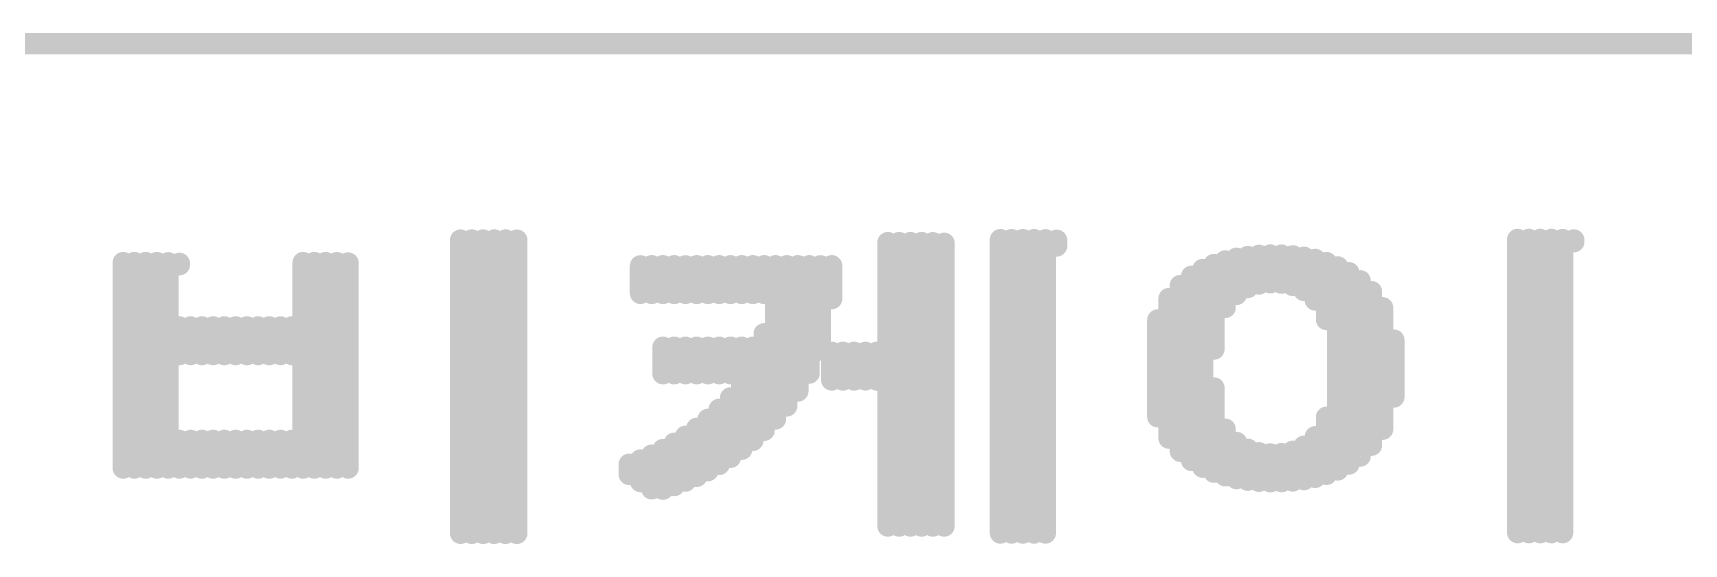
# Model space of a CAD drawing. Header units: millimetres. Extents: x 194 to 375, y 175 to 317.
# Drawn here: x 221.13 to 235.11, y 192.76 to 197.09 of the extents above; entities that cross this region are included whole.
import ezdxf

# ---------------------------------------------------------------- set-up
doc = ezdxf.new("R2010")
doc.units = ezdxf.units.MM
doc.layers.add('Mechanical20', color=56, linetype='Continuous')

msp = doc.modelspace()

# ---------------------------------------------------------------- linework, layer by layer
at = {"layer": 'Mechanical20', "const_width": 0.18}
for points in [[(193.701, 197), (304.701, 197)], [(224.752, 195.337), (224.752, 192.852)], [(224.848, 192.852), (224.848, 195.337)], [(224.943, 192.852), (224.943, 195.337)], [(225.038, 192.852), (225.038, 195.337)], [(225.134, 192.852), (225.134, 195.337)], [(225.229, 192.852), (225.229, 195.336)], [(228.372, 192.914), (228.372, 195.315)], [(228.467, 195.315), (228.467, 192.914)], [(228.563, 192.914), (228.563, 195.315)], [(228.658, 192.914), (228.658, 195.315)], [(228.753, 192.914), (228.753, 195.314)], [(228.848, 192.914), (228.848, 195.309)], [(229.325, 195.34), (229.325, 192.855)], [(229.42, 192.855), (229.42, 195.34)], [(229.515, 192.855), (229.515, 195.34)], [(229.61, 192.855), (229.61, 195.34)], [(229.706, 195.339), (229.706, 192.855)], [(229.801, 195.286), (229.801, 195.335)], [(233.706, 192.858), (233.706, 195.342)], [(233.801, 192.858), (233.801, 195.342)], [(233.897, 192.858), (233.897, 195.342)], [(233.992, 192.858), (233.992, 195.342)], [(234.087, 192.858), (234.087, 195.341)], [(234.182, 195.322), (234.182, 195.337)], [(221.895, 193.405), (221.895, 195.146)], [(221.99, 193.405), (221.99, 195.146)], [(222.086, 195.146), (222.086, 193.405)], [(222.181, 193.405), (222.181, 195.146)], [(222.276, 193.405), (222.276, 195.144)], [(222.371, 195.139), (222.371, 195.127)], [(223.419, 193.405), (223.419, 195.146)], [(223.514, 195.146), (223.514, 193.405)], [(223.61, 193.405), (223.61, 195.146)], [(223.705, 193.405), (223.705, 195.145)], [(223.8, 193.405), (223.8, 195.142)], [(231.134, 194.413), (231.134, 195.129)], [(231.229, 194.765), (231.229, 195.16)], [(231.325, 194.876), (231.325, 195.182)], [(231.42, 194.934), (231.42, 195.197)], [(231.515, 195.207), (231.515, 194.964)], [(231.611, 194.974), (231.611, 195.21)], [(231.706, 194.971), (231.706, 195.209)], [(231.801, 194.952), (231.801, 195.203)], [(231.896, 194.909), (231.896, 195.191)], [(231.991, 194.828), (231.991, 195.173)], [(232.087, 194.663), (232.087, 195.146)], [(226.276, 194.884), (226.276, 195.119)], [(226.372, 194.884), (226.372, 195.119)], [(226.467, 194.884), (226.467, 195.119)], [(226.562, 195.119), (226.562, 194.884)], [(226.657, 194.884), (226.657, 195.119)], [(226.753, 195.119), (226.753, 194.884)], [(226.848, 194.884), (226.848, 195.119)], [(226.943, 194.884), (226.943, 195.119)], [(227.039, 194.884), (227.039, 195.119)], [(227.134, 195.119), (227.134, 194.884)], [(227.229, 194.884), (227.229, 195.119)], [(227.324, 194.884), (227.324, 195.119)], [(227.42, 193.821), (227.42, 195.119)], [(227.515, 195.119), (227.515, 193.931)], [(227.61, 194.058), (227.61, 195.119)], [(227.705, 194.209), (227.705, 195.119)], [(227.8, 195.119), (227.8, 194.404)], [(227.896, 195.119), (227.896, 194.84)], [(230.944, 193.469), (230.944, 195.03)], [(231.039, 193.412), (231.039, 195.087)], [(232.182, 193.389), (232.182, 195.109)], [(232.277, 193.439), (232.277, 195.06)], [(232.372, 193.506), (232.372, 194.992)], [(230.753, 194.841), (230.753, 193.658)], [(230.848, 194.952), (230.848, 193.547)], [(232.468, 193.598), (232.468, 194.9)], [(232.563, 193.734), (232.563, 194.763)], [(222.371, 194.366), (222.371, 194.601)], [(222.466, 194.601), (222.466, 194.366)], [(222.562, 194.366), (222.562, 194.601)], [(222.657, 194.366), (222.657, 194.601)], [(222.752, 194.366), (222.752, 194.601)], [(222.848, 194.366), (222.848, 194.601)], [(222.943, 194.366), (222.943, 194.601)], [(223.038, 194.366), (223.038, 194.601)], [(223.133, 194.366), (223.133, 194.601)], [(223.228, 194.366), (223.228, 194.601)], [(223.324, 194.366), (223.324, 194.601)], [(230.658, 193.839), (230.658, 194.66)], [(226.467, 194.429), (226.467, 194.204)], [(226.562, 194.204), (226.562, 194.429)], [(226.657, 194.204), (226.657, 194.429)], [(226.753, 194.204), (226.753, 194.429)], [(226.848, 194.429), (226.848, 194.204)], [(226.943, 194.429), (226.943, 194.204)], [(227.039, 194.204), (227.039, 194.429)], [(227.134, 194.429), (227.134, 194.204)], [(227.229, 193.64), (227.229, 194.429)], [(227.324, 193.725), (227.324, 194.543)], [(232.658, 194.489), (232.658, 194.007)], [(227.896, 194.151), (227.896, 194.386)], [(227.991, 194.151), (227.991, 194.386)], [(228.086, 194.151), (228.086, 194.386)], [(228.181, 194.386), (228.181, 194.151)], [(228.277, 194.386), (228.277, 194.151)], [(227.134, 193.564), (227.134, 194.111)], [(231.134, 193.37), (231.134, 194.084)], [(226.943, 193.436), (226.943, 193.903)], [(227.039, 193.496), (227.039, 194)], [(226.753, 193.335), (226.753, 193.742)], [(226.848, 193.383), (226.848, 193.818)], [(231.229, 193.735), (231.229, 193.339)], [(232.087, 193.352), (232.087, 193.836)], [(222.371, 193.405), (222.371, 193.64)], [(222.466, 193.405), (222.466, 193.64)], [(222.562, 193.405), (222.562, 193.64)], [(222.657, 193.405), (222.657, 193.64)], [(222.752, 193.64), (222.752, 193.405)], [(222.848, 193.405), (222.848, 193.64)], [(222.943, 193.405), (222.943, 193.64)], [(223.038, 193.405), (223.038, 193.64)], [(223.133, 193.405), (223.133, 193.64)], [(223.228, 193.405), (223.228, 193.64)], [(223.324, 193.64), (223.324, 193.405)], [(226.562, 193.257), (226.562, 193.615)], [(226.657, 193.294), (226.657, 193.675)], [(231.325, 193.622), (231.325, 193.316)], [(231.896, 193.307), (231.896, 193.59)], [(231.991, 193.671), (231.991, 193.326)], [(226.276, 193.29), (226.276, 193.474)], [(226.372, 193.229), (226.372, 193.515)], [(226.467, 193.226), (226.467, 193.562)], [(231.42, 193.302), (231.42, 193.565)], [(231.515, 193.293), (231.515, 193.535)], [(231.611, 193.289), (231.611, 193.525)], [(231.706, 193.528), (231.706, 193.29)], [(231.801, 193.547), (231.801, 193.296)], [(226.181, 193.351), (226.181, 193.438)]]:
    msp.add_lwpolyline(points, dxfattribs=at)
at = {"layer": 'Mechanical20', "const_width": 0.09}
for points in [[(224.708, 195.337, 1), (224.797, 195.337, 1)], [(224.803, 195.337, 1), (224.893, 195.337, 1)], [(224.898, 195.337, 1), (224.988, 195.337, 1)], [(224.993, 195.337, 1), (225.083, 195.337, 1)], [(225.089, 195.337, 1), (225.179, 195.337, 1)], [(225.184, 195.336, 1), (225.274, 195.336, 1)], [(228.327, 195.315, 1), (228.417, 195.315, 1)], [(228.422, 195.315, 1), (228.512, 195.315, 1)], [(228.518, 195.315, 1), (228.608, 195.315, 1)], [(228.613, 195.315, 1), (228.703, 195.315, 1)], [(228.708, 195.314, 1), (228.798, 195.314, 1)], [(228.803, 195.309, 1), (228.893, 195.309, 1)], [(229.28, 195.34, 1), (229.37, 195.34, 1)], [(229.375, 195.34, 1), (229.465, 195.34, 1)], [(229.47, 195.34, 1), (229.56, 195.34, 1)], [(229.565, 195.34, 1), (229.655, 195.34, 1)], [(229.661, 195.339, 1), (229.751, 195.339, 1)], [(229.756, 195.335, 1), (229.846, 195.335, 1)], [(229.756, 195.286, 1), (229.846, 195.286, 1)], [(233.661, 195.342, 1), (233.751, 195.342, 1)], [(233.756, 195.342, 1), (233.846, 195.342, 1)], [(233.852, 195.342, 1), (233.942, 195.342, 1)], [(233.947, 195.342, 1), (234.037, 195.342, 1)], [(234.042, 195.341, 1), (234.132, 195.341, 1)], [(234.137, 195.337, 1), (234.227, 195.337, 1)], [(234.137, 195.322, 1), (234.227, 195.322, 1)], [(221.85, 195.146, 1), (221.94, 195.146, 1)], [(221.945, 195.146, 1), (222.035, 195.146, 1)], [(222.041, 195.146, 1), (222.131, 195.146, 1)], [(222.136, 195.146, 1), (222.226, 195.146, 1)], [(222.231, 195.144, 1), (222.321, 195.144, 1)], [(222.326, 195.139, 1), (222.416, 195.139, 1)], [(222.326, 195.127, 1), (222.416, 195.127, 1)], [(223.374, 195.146, 1), (223.464, 195.146, 1)], [(223.469, 195.146, 1), (223.559, 195.146, 1)], [(223.565, 195.146, 1), (223.655, 195.146, 1)], [(223.66, 195.145, 1), (223.75, 195.145, 1)], [(223.755, 195.142, 1), (223.845, 195.142, 1)], [(231.089, 195.129, 1), (231.179, 195.129, 1)], [(231.185, 195.16, 1), (231.274, 195.16, 1)], [(231.28, 195.182, 1), (231.37, 195.182, 1)], [(231.375, 195.197, 1), (231.465, 195.197, 1)], [(231.47, 195.207, 1), (231.56, 195.207, 1)], [(231.566, 195.21, 1), (231.656, 195.21, 1)], [(231.661, 195.209, 1), (231.751, 195.209, 1)], [(231.756, 195.203, 1), (231.846, 195.203, 1)], [(231.851, 195.191, 1), (231.941, 195.191, 1)], [(231.947, 195.173, 1), (232.036, 195.173, 1)], [(232.042, 195.146, 1), (232.132, 195.146, 1)], [(226.232, 195.119, 1), (226.321, 195.119, 1)], [(226.327, 195.119, 1), (226.417, 195.119, 1)], [(226.422, 195.119, 1), (226.512, 195.119, 1)], [(226.517, 195.119, 1), (226.607, 195.119, 1)], [(226.613, 195.119, 1), (226.702, 195.119, 1)], [(226.708, 195.119, 1), (226.798, 195.119, 1)], [(226.803, 195.119, 1), (226.893, 195.119, 1)], [(226.898, 195.119, 1), (226.988, 195.119, 1)], [(226.994, 195.119, 1), (227.084, 195.119, 1)], [(227.089, 195.119, 1), (227.179, 195.119, 1)], [(227.184, 195.119, 1), (227.274, 195.119, 1)], [(227.279, 195.119, 1), (227.369, 195.119, 1)], [(227.375, 195.119, 1), (227.465, 195.119, 1)], [(227.47, 195.119, 1), (227.56, 195.119, 1)], [(227.565, 195.119, 1), (227.655, 195.119, 1)], [(227.66, 195.119, 1), (227.75, 195.119, 1)], [(227.756, 195.119, 1), (227.845, 195.119, 1)], [(227.851, 195.119, 1), (227.941, 195.119, 1)], [(230.899, 195.03, 1), (230.989, 195.03, 1)], [(230.994, 195.087, 1), (231.084, 195.087, 1)], [(232.137, 195.109, 1), (232.227, 195.109, 1)], [(232.232, 195.06, 1), (232.322, 195.06, 1)], [(232.328, 194.992, 1), (232.417, 194.992, 1)], [(226.232, 194.884, 1), (226.321, 194.884, 1)], [(226.327, 194.884, 1), (226.417, 194.884, 1)], [(226.422, 194.884, 1), (226.512, 194.884, 1)], [(226.517, 194.884, 1), (226.607, 194.884, 1)], [(226.613, 194.884, 1), (226.702, 194.884, 1)], [(226.708, 194.884, 1), (226.798, 194.884, 1)], [(226.803, 194.884, 1), (226.893, 194.884, 1)], [(226.898, 194.884, 1), (226.988, 194.884, 1)], [(226.994, 194.884, 1), (227.084, 194.884, 1)], [(227.089, 194.884, 1), (227.179, 194.884, 1)], [(227.184, 194.884, 1), (227.274, 194.884, 1)], [(227.279, 194.884, 1), (227.369, 194.884, 1)], [(230.708, 194.841, 1), (230.798, 194.841, 1)], [(230.804, 194.952, 1), (230.893, 194.952, 1)], [(231.28, 194.876, 1), (231.37, 194.876, 1)], [(231.375, 194.934, 1), (231.465, 194.934, 1)], [(231.47, 194.964, 1), (231.56, 194.964, 1)], [(231.566, 194.974, 1), (231.656, 194.974, 1)], [(231.661, 194.971, 1), (231.751, 194.971, 1)], [(231.756, 194.952, 1), (231.846, 194.952, 1)], [(231.851, 194.909, 1), (231.941, 194.909, 1)], [(232.423, 194.9, 1), (232.513, 194.9, 1)], [(227.851, 194.84, 1), (227.941, 194.84, 1)], [(231.185, 194.765, 1), (231.274, 194.765, 1)], [(231.947, 194.828, 1), (232.036, 194.828, 1)], [(232.518, 194.763, 1), (232.608, 194.763, 1)], [(222.326, 194.601, 1), (222.416, 194.601, 1)], [(222.422, 194.601, 1), (222.511, 194.601, 1)], [(222.517, 194.601, 1), (222.607, 194.601, 1)], [(222.612, 194.601, 1), (222.702, 194.601, 1)], [(222.707, 194.601, 1), (222.797, 194.601, 1)], [(222.803, 194.601, 1), (222.893, 194.601, 1)], [(222.898, 194.601, 1), (222.988, 194.601, 1)], [(222.993, 194.601, 1), (223.083, 194.601, 1)], [(223.088, 194.601, 1), (223.178, 194.601, 1)], [(223.184, 194.601, 1), (223.273, 194.601, 1)], [(223.279, 194.601, 1), (223.369, 194.601, 1)], [(230.613, 194.66, 1), (230.703, 194.66, 1)], [(232.042, 194.663, 1), (232.132, 194.663, 1)], [(226.422, 194.429, 1), (226.512, 194.429, 1)], [(226.517, 194.429, 1), (226.607, 194.429, 1)], [(226.613, 194.429, 1), (226.702, 194.429, 1)], [(226.708, 194.429, 1), (226.798, 194.429, 1)], [(226.803, 194.429, 1), (226.893, 194.429, 1)], [(226.898, 194.429, 1), (226.988, 194.429, 1)], [(226.994, 194.429, 1), (227.084, 194.429, 1)], [(227.089, 194.429, 1), (227.179, 194.429, 1)], [(227.184, 194.429, 1), (227.274, 194.429, 1)], [(227.279, 194.543, 1), (227.369, 194.543, 1)], [(232.613, 194.489, 1), (232.703, 194.489, 1)], [(222.326, 194.366, 1), (222.416, 194.366, 1)], [(222.422, 194.366, 1), (222.511, 194.366, 1)], [(222.517, 194.366, 1), (222.607, 194.366, 1)], [(222.612, 194.366, 1), (222.702, 194.366, 1)], [(222.707, 194.366, 1), (222.797, 194.366, 1)], [(222.803, 194.366, 1), (222.893, 194.366, 1)], [(222.898, 194.366, 1), (222.988, 194.366, 1)], [(222.993, 194.366, 1), (223.083, 194.366, 1)], [(223.088, 194.366, 1), (223.178, 194.366, 1)], [(223.184, 194.366, 1), (223.273, 194.366, 1)], [(223.279, 194.366, 1), (223.369, 194.366, 1)], [(227.756, 194.404, 1), (227.845, 194.404, 1)], [(227.851, 194.386, 1), (227.941, 194.386, 1)], [(227.946, 194.386, 1), (228.036, 194.386, 1)], [(228.041, 194.386, 1), (228.131, 194.386, 1)], [(228.137, 194.386, 1), (228.226, 194.386, 1)], [(228.232, 194.386, 1), (228.322, 194.386, 1)], [(231.089, 194.413, 1), (231.179, 194.413, 1)], [(226.422, 194.204, 1), (226.512, 194.204, 1)], [(226.517, 194.204, 1), (226.607, 194.204, 1)], [(226.613, 194.204, 1), (226.702, 194.204, 1)], [(226.708, 194.204, 1), (226.798, 194.204, 1)], [(226.803, 194.204, 1), (226.893, 194.204, 1)], [(226.898, 194.204, 1), (226.988, 194.204, 1)], [(226.994, 194.204, 1), (227.084, 194.204, 1)], [(227.089, 194.204, 1), (227.179, 194.204, 1)], [(227.66, 194.209, 1), (227.75, 194.209, 1)], [(227.851, 194.151, 1), (227.941, 194.151, 1)], [(227.946, 194.151, 1), (228.036, 194.151, 1)], [(228.041, 194.151, 1), (228.131, 194.151, 1)], [(228.137, 194.151, 1), (228.226, 194.151, 1)], [(228.232, 194.151, 1), (228.322, 194.151, 1)], [(227.089, 194.111, 1), (227.179, 194.111, 1)], [(227.565, 194.058, 1), (227.655, 194.058, 1)], [(231.089, 194.084, 1), (231.179, 194.084, 1)], [(232.613, 194.007, 1), (232.703, 194.007, 1)], [(226.898, 193.903, 1), (226.988, 193.903, 1)], [(226.994, 194, 1), (227.084, 194, 1)], [(227.47, 193.931, 1), (227.56, 193.931, 1)], [(226.708, 193.742, 1), (226.798, 193.742, 1)], [(226.803, 193.818, 1), (226.893, 193.818, 1)], [(227.279, 193.725, 1), (227.369, 193.725, 1)], [(227.375, 193.821, 1), (227.465, 193.821, 1)], [(230.613, 193.839, 1), (230.703, 193.839, 1)], [(231.185, 193.735, 1), (231.274, 193.735, 1)], [(232.042, 193.836, 1), (232.132, 193.836, 1)], [(232.518, 193.734, 1), (232.608, 193.734, 1)], [(222.326, 193.64, 1), (222.416, 193.64, 1)], [(222.422, 193.64, 1), (222.511, 193.64, 1)], [(222.517, 193.64, 1), (222.607, 193.64, 1)], [(222.612, 193.64, 1), (222.702, 193.64, 1)], [(222.707, 193.64, 1), (222.797, 193.64, 1)], [(222.803, 193.64, 1), (222.893, 193.64, 1)], [(222.898, 193.64, 1), (222.988, 193.64, 1)], [(222.993, 193.64, 1), (223.083, 193.64, 1)], [(223.088, 193.64, 1), (223.178, 193.64, 1)], [(223.184, 193.64, 1), (223.273, 193.64, 1)], [(223.279, 193.64, 1), (223.369, 193.64, 1)], [(226.517, 193.615, 1), (226.607, 193.615, 1)], [(226.613, 193.675, 1), (226.702, 193.675, 1)], [(227.184, 193.64, 1), (227.274, 193.64, 1)], [(230.708, 193.658, 1), (230.798, 193.658, 1)], [(231.28, 193.622, 1), (231.37, 193.622, 1)], [(231.851, 193.59, 1), (231.941, 193.59, 1)], [(231.947, 193.671, 1), (232.036, 193.671, 1)], [(232.423, 193.598, 1), (232.513, 193.598, 1)], [(226.232, 193.474, 1), (226.321, 193.474, 1)], [(226.327, 193.515, 1), (226.417, 193.515, 1)], [(226.422, 193.562, 1), (226.512, 193.562, 1)], [(226.994, 193.496, 1), (227.084, 193.496, 1)], [(227.089, 193.564, 1), (227.179, 193.564, 1)], [(230.804, 193.547, 1), (230.893, 193.547, 1)], [(230.899, 193.469, 1), (230.989, 193.469, 1)], [(231.375, 193.565, 1), (231.465, 193.565, 1)], [(231.47, 193.535, 1), (231.56, 193.535, 1)], [(231.566, 193.525, 1), (231.656, 193.525, 1)], [(231.661, 193.528, 1), (231.751, 193.528, 1)], [(231.756, 193.547, 1), (231.846, 193.547, 1)], [(232.328, 193.506, 1), (232.417, 193.506, 1)], [(221.85, 193.405, 1), (221.94, 193.405, 1)], [(221.945, 193.405, 1), (222.035, 193.405, 1)], [(222.041, 193.405, 1), (222.131, 193.405, 1)], [(222.136, 193.405, 1), (222.226, 193.405, 1)], [(222.231, 193.405, 1), (222.321, 193.405, 1)], [(222.326, 193.405, 1), (222.416, 193.405, 1)], [(222.422, 193.405, 1), (222.511, 193.405, 1)], [(222.517, 193.405, 1), (222.607, 193.405, 1)], [(222.612, 193.405, 1), (222.702, 193.405, 1)], [(222.707, 193.405, 1), (222.797, 193.405, 1)], [(222.803, 193.405, 1), (222.893, 193.405, 1)], [(222.898, 193.405, 1), (222.988, 193.405, 1)], [(222.993, 193.405, 1), (223.083, 193.405, 1)], [(223.088, 193.405, 1), (223.178, 193.405, 1)], [(223.184, 193.405, 1), (223.273, 193.405, 1)], [(223.279, 193.405, 1), (223.369, 193.405, 1)], [(223.374, 193.405, 1), (223.464, 193.405, 1)], [(223.469, 193.405, 1), (223.559, 193.405, 1)], [(223.565, 193.405, 1), (223.655, 193.405, 1)], [(223.66, 193.405, 1), (223.75, 193.405, 1)], [(223.755, 193.405, 1), (223.845, 193.405, 1)], [(226.136, 193.438, 1), (226.226, 193.438, 1)], [(226.136, 193.351, 1), (226.226, 193.351, 1)], [(226.708, 193.335, 1), (226.798, 193.335, 1)], [(226.803, 193.383, 1), (226.893, 193.383, 1)], [(226.898, 193.436, 1), (226.988, 193.436, 1)], [(230.994, 193.412, 1), (231.084, 193.412, 1)], [(231.089, 193.37, 1), (231.179, 193.37, 1)], [(231.185, 193.339, 1), (231.274, 193.339, 1)], [(231.28, 193.316, 1), (231.37, 193.316, 1)], [(231.851, 193.307, 1), (231.941, 193.307, 1)], [(231.947, 193.326, 1), (232.036, 193.326, 1)], [(232.042, 193.352, 1), (232.132, 193.352, 1)], [(232.137, 193.389, 1), (232.227, 193.389, 1)], [(232.232, 193.439, 1), (232.322, 193.439, 1)], [(226.232, 193.29, 1), (226.321, 193.29, 1)], [(226.327, 193.229, 1), (226.417, 193.229, 1)], [(226.422, 193.226, 1), (226.512, 193.226, 1)], [(226.517, 193.257, 1), (226.607, 193.257, 1)], [(226.613, 193.294, 1), (226.702, 193.294, 1)], [(231.375, 193.302, 1), (231.465, 193.302, 1)], [(231.47, 193.293, 1), (231.56, 193.293, 1)], [(231.566, 193.289, 1), (231.656, 193.289, 1)], [(231.661, 193.29, 1), (231.751, 193.29, 1)], [(231.756, 193.296, 1), (231.846, 193.296, 1)], [(228.327, 192.914, 1), (228.417, 192.914, 1)], [(228.422, 192.914, 1), (228.512, 192.914, 1)], [(228.518, 192.914, 1), (228.608, 192.914, 1)], [(228.613, 192.914, 1), (228.703, 192.914, 1)], [(228.708, 192.914, 1), (228.798, 192.914, 1)], [(228.803, 192.914, 1), (228.893, 192.914, 1)], [(224.708, 192.852, 1), (224.797, 192.852, 1)], [(224.803, 192.852, 1), (224.893, 192.852, 1)], [(224.898, 192.852, 1), (224.988, 192.852, 1)], [(224.993, 192.852, 1), (225.083, 192.852, 1)], [(225.089, 192.852, 1), (225.179, 192.852, 1)], [(225.184, 192.852, 1), (225.274, 192.852, 1)], [(229.28, 192.855, 1), (229.37, 192.855, 1)], [(229.375, 192.855, 1), (229.465, 192.855, 1)], [(229.47, 192.855, 1), (229.56, 192.855, 1)], [(229.565, 192.855, 1), (229.655, 192.855, 1)], [(229.661, 192.855, 1), (229.751, 192.855, 1)], [(233.661, 192.858, 1), (233.751, 192.858, 1)], [(233.756, 192.858, 1), (233.846, 192.858, 1)], [(233.852, 192.858, 1), (233.942, 192.858, 1)], [(233.947, 192.858, 1), (234.037, 192.858, 1)], [(234.042, 192.858, 1), (234.132, 192.858, 1)]]:
    msp.add_lwpolyline(points, format="xyb", close=True, dxfattribs=at)

doc.saveas('drawing.dxf')
